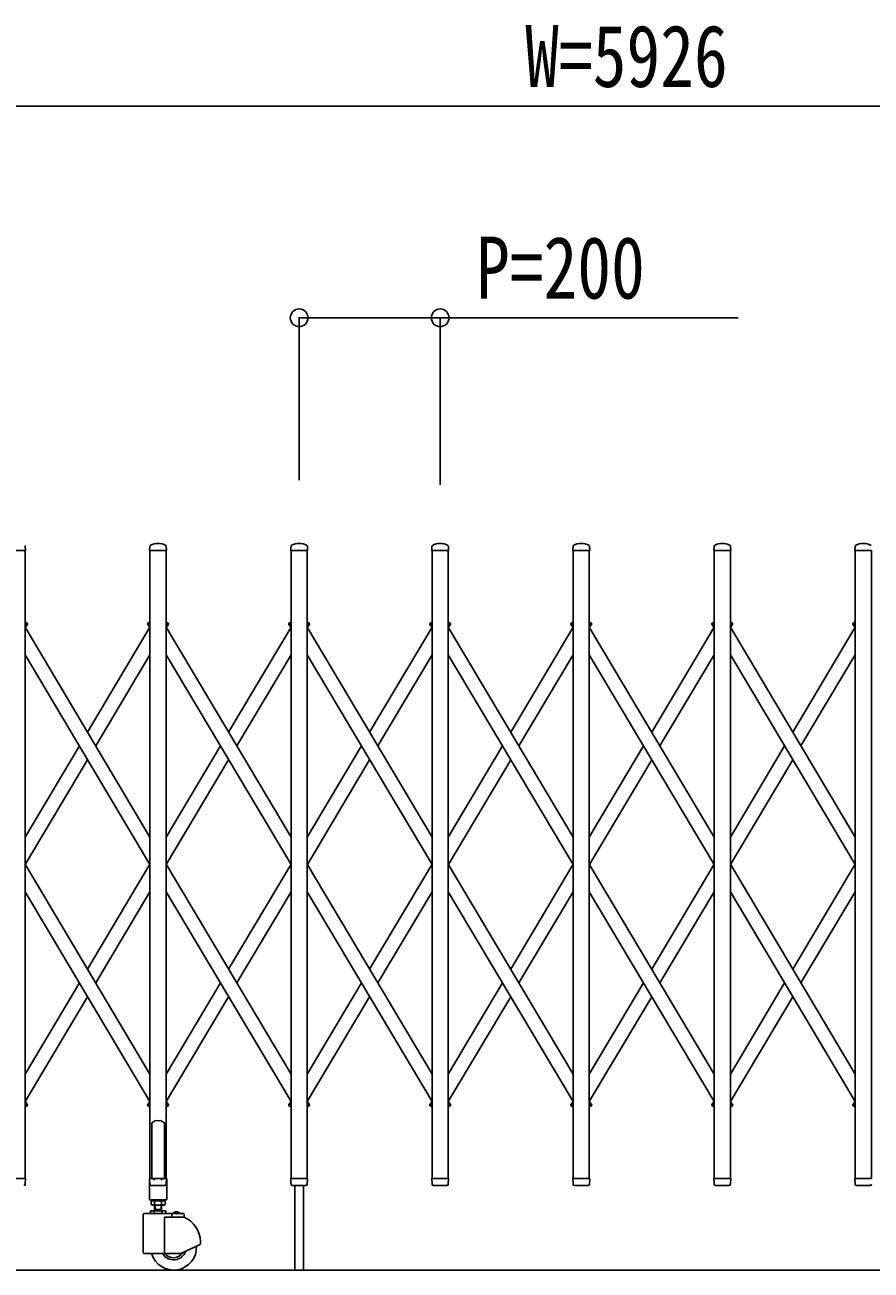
# Model space of a CAD drawing. Units: millimetres, scale not verified. Extents: x -16820 to 16820, y -11880 to 11880.
# Drawn here: x -12153 to -10953, y -7386 to -5621 of the extents above; entities that cross this region are included whole.
import ezdxf
from ezdxf.enums import TextEntityAlignment as Align

# ---------------------------------------------------------------- set-up
doc = ezdxf.new("R2010")
doc.units = ezdxf.units.MM
doc.header["$LTSCALE"] = 50
for name, color, linetype in [('0-3_YKK_13', 4, 'Continuous'), ('0-4_YKK_A1', 4, 'Continuous'), ('0-5_YKK_D', 6, 'Continuous')]:
    doc.layers.add(name, color=color, linetype=linetype)
doc.styles.add('ＭＳ ゴシック', font='')
doc.styles.get('ＭＳ ゴシック').set_extended_font_data('MS Gothic')

msp = doc.modelspace()

# ---------------------------------------------------------------- linework, layer by layer
at = {"layer": '0-3_YKK_13'}
for p, q in [((-12152.72, -6366), (-12176.12, -6366)), ((-12152.42, -6365.68), (-12152.8, -6359.55)), ((-11976.42, -6365.68), (-11976.05, -6359.55)), ((-11952.72, -6366), (-11976.12, -6366)), ((-11952.42, -6365.68), (-11952.8, -6359.55)), ((-11776.42, -6365.68), (-11776.05, -6359.55)), ((-11752.72, -6366), (-11776.12, -6366)), ((-11752.42, -6365.68), (-11752.8, -6359.55)), ((-11576.42, -6365.68), (-11576.05, -6359.55)), ((-11552.72, -6366), (-11576.12, -6366)), ((-11552.42, -6365.68), (-11552.8, -6359.55)), ((-11376.42, -6365.68), (-11376.05, -6359.55)), ((-11352.72, -6366), (-11376.12, -6366)), ((-11352.42, -6365.68), (-11352.8, -6359.55)), ((-11176.42, -6365.68), (-11176.05, -6359.55)), ((-11152.72, -6366), (-11176.12, -6366)), ((-11152.42, -6365.68), (-11152.8, -6359.55)), ((-10976.42, -6365.68), (-10976.05, -6359.55)), ((-10952.72, -6366), (-10976.12, -6366)), ((-12152.92, -6467.32), (-12150.04, -6469.04)), ((-12152.92, -6470.23), (-12150.46, -6471.7)), ((-12150.46, -6471.7), (-12149.69, -6470.41)), ((-11978.39, -6471.7), (-11979.15, -6470.41)), ((-11978.81, -6469.04), (-11975.92, -6467.32)), ((-11978.39, -6471.7), (-11975.92, -6470.23)), ((-11952.92, -6467.32), (-11950.04, -6469.04)), ((-11952.92, -6470.23), (-11950.46, -6471.7)), ((-11950.46, -6471.7), (-11949.69, -6470.41)), ((-11778.39, -6471.7), (-11779.15, -6470.41)), ((-11778.81, -6469.04), (-11775.92, -6467.32)), ((-11778.39, -6471.7), (-11775.92, -6470.23)), ((-11752.92, -6467.32), (-11750.04, -6469.04)), ((-11752.92, -6470.23), (-11750.46, -6471.7)), ((-11750.46, -6471.7), (-11749.69, -6470.41)), ((-11578.39, -6471.7), (-11579.15, -6470.41)), ((-11578.81, -6469.04), (-11575.92, -6467.32)), ((-11578.39, -6471.7), (-11575.92, -6470.23)), ((-11552.92, -6467.32), (-11550.04, -6469.04)), ((-11552.92, -6470.23), (-11550.46, -6471.7)), ((-11550.46, -6471.7), (-11549.69, -6470.41)), ((-11378.39, -6471.7), (-11379.15, -6470.41)), ((-11378.81, -6469.04), (-11375.92, -6467.32)), ((-11378.39, -6471.7), (-11375.92, -6470.23)), ((-11352.92, -6467.32), (-11350.04, -6469.04)), ((-11352.92, -6470.23), (-11350.46, -6471.7)), ((-11350.46, -6471.7), (-11349.69, -6470.41)), ((-11178.39, -6471.7), (-11179.15, -6470.41)), ((-11178.81, -6469.04), (-11175.92, -6467.32)), ((-11178.39, -6471.7), (-11175.92, -6470.23)), ((-11152.92, -6467.32), (-11150.04, -6469.04)), ((-11152.92, -6470.23), (-11150.46, -6471.7)), ((-11150.46, -6471.7), (-11149.69, -6470.41)), ((-10978.39, -6471.7), (-10979.15, -6470.41)), ((-10978.81, -6469.04), (-10975.92, -6467.32)), ((-10978.39, -6471.7), (-10975.92, -6470.23)), ((-12152.92, -7151.77), (-12150.46, -7150.3)), ((-12152.92, -7154.68), (-12150.04, -7152.96)), ((-12150.46, -7150.3), (-12149.69, -7151.59)), ((-11978.39, -7150.3), (-11979.15, -7151.59)), ((-11978.81, -7152.96), (-11975.92, -7154.68)), ((-11978.39, -7150.3), (-11975.92, -7151.77)), ((-11952.92, -7151.77), (-11950.46, -7150.3)), ((-11952.92, -7154.68), (-11950.04, -7152.96)), ((-11950.46, -7150.3), (-11949.69, -7151.59)), ((-11778.39, -7150.3), (-11779.15, -7151.59)), ((-11778.81, -7152.96), (-11775.92, -7154.68)), ((-11778.39, -7150.3), (-11775.92, -7151.77)), ((-11752.92, -7151.77), (-11750.46, -7150.3)), ((-11752.92, -7154.68), (-11750.04, -7152.96)), ((-11750.46, -7150.3), (-11749.69, -7151.59)), ((-11578.39, -7150.3), (-11579.15, -7151.59)), ((-11578.81, -7152.96), (-11575.92, -7154.68)), ((-11578.39, -7150.3), (-11575.92, -7151.77)), ((-11552.92, -7151.77), (-11550.46, -7150.3)), ((-11552.92, -7154.68), (-11550.04, -7152.96)), ((-11550.46, -7150.3), (-11549.69, -7151.59)), ((-11378.39, -7150.3), (-11379.15, -7151.59)), ((-11378.81, -7152.96), (-11375.92, -7154.68)), ((-11378.39, -7150.3), (-11375.92, -7151.77)), ((-11352.92, -7151.77), (-11350.46, -7150.3)), ((-11352.92, -7154.68), (-11350.04, -7152.96)), ((-11350.46, -7150.3), (-11349.69, -7151.59)), ((-11178.39, -7150.3), (-11179.15, -7151.59)), ((-11178.81, -7152.96), (-11175.92, -7154.68)), ((-11178.39, -7150.3), (-11175.92, -7151.77)), ((-11152.92, -7151.77), (-11150.46, -7150.3)), ((-11152.92, -7154.68), (-11150.04, -7152.96)), ((-11150.46, -7150.3), (-11149.69, -7151.59)), ((-10978.39, -7150.3), (-10979.15, -7151.59)), ((-10978.81, -7152.96), (-10975.92, -7154.68)), ((-10978.39, -7150.3), (-10975.92, -7151.77)), ((-11973.42, -7177.45), (-11973.42, -7255.9)), ((-11964.42, -7174.2), (-11968.42, -7173.77)), ((-11964.42, -7174.2), (-11960.42, -7173.77)), ((-11960.42, -7173.77), (-11959.42, -7174.67)), ((-11959.42, -7174.67), (-11957.92, -7175.9)), ((-11957.92, -7175.9), (-11956.42, -7176.91)), ((-11956.42, -7176.91), (-11955.42, -7177.45)), ((-11955.42, -7177.45), (-11955.42, -7255.9)), ((-12152.72, -7256), (-12176.12, -7256)), ((-12152.9, -7264.12), (-12152.87, -7263.71)), ((-12152.87, -7263.71), (-12152.42, -7256.32)), ((-11976.72, -7256.5), (-11976.72, -7285.9)), ((-11975.97, -7263.71), (-11976.42, -7256.32)), ((-11973.42, -7255.9), (-11976.12, -7255.9)), ((-11952.72, -7256), (-11976.12, -7256)), ((-11975.97, -7263.71), (-11975.94, -7264.12)), ((-11973.95, -7266), (-11954.89, -7266)), ((-11973.42, -7255.9), (-11968.42, -7257.9)), ((-11955.42, -7255.9), (-11960.42, -7257.9)), ((-11952.72, -7255.9), (-11955.42, -7255.9)), ((-11952.9, -7264.12), (-11952.87, -7263.71)), ((-11952.87, -7263.71), (-11952.42, -7256.32)), ((-11952.12, -7285.9), (-11952.12, -7256.5)), ((-11775.97, -7263.71), (-11776.42, -7256.32)), ((-11752.72, -7256), (-11776.12, -7256)), ((-11775.97, -7263.71), (-11775.94, -7264.12)), ((-11773.95, -7266), (-11754.89, -7266)), ((-11752.9, -7264.12), (-11752.87, -7263.71)), ((-11752.87, -7263.71), (-11752.42, -7256.32)), ((-11575.97, -7263.71), (-11576.42, -7256.32)), ((-11552.72, -7256), (-11576.12, -7256)), ((-11575.97, -7263.71), (-11575.94, -7264.12)), ((-11573.95, -7266), (-11554.89, -7266)), ((-11552.9, -7264.12), (-11552.87, -7263.71)), ((-11552.87, -7263.71), (-11552.42, -7256.32)), ((-11375.97, -7263.71), (-11376.42, -7256.32)), ((-11352.72, -7256), (-11376.12, -7256)), ((-11375.97, -7263.71), (-11375.94, -7264.12)), ((-11373.95, -7266), (-11354.89, -7266)), ((-11352.9, -7264.12), (-11352.87, -7263.71)), ((-11352.87, -7263.71), (-11352.42, -7256.32)), ((-11175.97, -7263.71), (-11176.42, -7256.32)), ((-11152.72, -7256), (-11176.12, -7256)), ((-11175.97, -7263.71), (-11175.94, -7264.12)), ((-11173.95, -7266), (-11154.89, -7266)), ((-11152.9, -7264.12), (-11152.87, -7263.71)), ((-11152.87, -7263.71), (-11152.42, -7256.32)), ((-10975.97, -7263.71), (-10976.42, -7256.32)), ((-10952.72, -7256), (-10976.12, -7256)), ((-10975.97, -7263.71), (-10975.94, -7264.12)), ((-10973.95, -7266), (-10954.89, -7266)), ((-11976.12, -7286.5), (-11952.72, -7286.5))]:
    msp.add_line(p, q, dxfattribs=at)
for points in [[(-11970.92, -7175.9), (-11972.42, -7176.91), (-11973.42, -7177.45)], [(-11968.42, -7173.77), (-11969.42, -7174.67), (-11970.92, -7175.9)]]:
    msp.add_lwpolyline(points, dxfattribs=at)
for centre, radius, start, end in [((-12153.79, -6359.61), 1, 3.5, 62.3399), ((-12152.72, -6365.7), 0.3, 270, 0), ((-12152.72, -6365.7), 0.3, 0, 3.5), ((-11976.12, -6365.7), 0.3, 176.5, 180), ((-11976.12, -6365.7), 0.3, 180, 270), ((-11975.05, -6359.61), 1, 117.6601, 176.5), ((-11964.42, -6379.89), 23.89, 62.3399, 117.6601), ((-11953.79, -6359.61), 1, 3.5, 62.3399), ((-11952.72, -6365.7), 0.3, 270, 0), ((-11952.72, -6365.7), 0.3, 0, 3.5), ((-11776.12, -6365.7), 0.3, 176.5, 180), ((-11776.12, -6365.7), 0.3, 180, 270), ((-11775.05, -6359.61), 1, 117.6601, 176.5), ((-11764.42, -6379.89), 23.89, 62.3399, 117.6601), ((-11753.79, -6359.61), 1, 3.5, 62.3399), ((-11752.72, -6365.7), 0.3, 270, 0), ((-11752.72, -6365.7), 0.3, 0, 3.5), ((-11576.12, -6365.7), 0.3, 176.5, 180), ((-11576.12, -6365.7), 0.3, 180, 270), ((-11575.05, -6359.61), 1, 117.6601, 176.5), ((-11564.42, -6379.89), 23.89, 62.3399, 117.6601), ((-11553.79, -6359.61), 1, 3.5, 62.3399), ((-11552.72, -6365.7), 0.3, 270, 0), ((-11552.72, -6365.7), 0.3, 0, 3.5), ((-11376.12, -6365.7), 0.3, 176.5, 180), ((-11376.12, -6365.7), 0.3, 180, 270), ((-11375.05, -6359.61), 1, 117.6601, 176.5), ((-11364.42, -6379.89), 23.89, 62.3399, 117.6601), ((-11353.79, -6359.61), 1, 3.5, 62.3399), ((-11352.72, -6365.7), 0.3, 270, 0), ((-11352.72, -6365.7), 0.3, 0, 3.5), ((-11176.12, -6365.7), 0.3, 176.5, 180), ((-11176.12, -6365.7), 0.3, 180, 270), ((-11175.05, -6359.61), 1, 117.6601, 176.5), ((-11164.42, -6379.89), 23.89, 62.3399, 117.6601), ((-11153.79, -6359.61), 1, 3.5, 62.3399), ((-11152.72, -6365.7), 0.3, 270, 0), ((-11152.72, -6365.7), 0.3, 0, 3.5), ((-10976.12, -6365.7), 0.3, 176.5, 180), ((-10976.12, -6365.7), 0.3, 180, 270), ((-10975.05, -6359.61), 1, 117.6601, 176.5), ((-10964.42, -6379.89), 23.89, 62.3399, 117.6601), ((-12150.55, -6469.9), 1, 329.23561, 59.23561), ((-11978.29, -6469.9), 1, 120.76439, 210.76439), ((-11950.55, -6469.9), 1, 329.23561, 59.23561), ((-11778.29, -6469.9), 1, 120.76439, 210.76439), ((-11750.55, -6469.9), 1, 329.23561, 59.23561), ((-11578.29, -6469.9), 1, 120.76439, 210.76439), ((-11550.55, -6469.9), 1, 329.23561, 59.23561), ((-11378.29, -6469.9), 1, 120.76439, 210.76439), ((-11350.55, -6469.9), 1, 329.23561, 59.23561), ((-11178.29, -6469.9), 1, 120.76439, 210.76439), ((-11150.55, -6469.9), 1, 329.23561, 59.23561), ((-10978.29, -6469.9), 1, 120.76439, 210.76439), ((-12150.55, -7152.1), 1, 300.76439, 30.76439), ((-11978.29, -7152.1), 1, 149.23561, 239.23561), ((-11950.55, -7152.1), 1, 300.76439, 30.76439), ((-11778.29, -7152.1), 1, 149.23561, 239.23561), ((-11750.55, -7152.1), 1, 300.76439, 30.76439), ((-11578.29, -7152.1), 1, 149.23561, 239.23561), ((-11550.55, -7152.1), 1, 300.76439, 30.76439), ((-11378.29, -7152.1), 1, 149.23561, 239.23561), ((-11350.55, -7152.1), 1, 300.76439, 30.76439), ((-11178.29, -7152.1), 1, 149.23561, 239.23561), ((-11150.55, -7152.1), 1, 300.76439, 30.76439), ((-10978.29, -7152.1), 1, 149.23561, 239.23561), ((-12154.89, -7264), 2, 270, 356.5), ((-12152.72, -7256.3), 0.3, 356.5, 90), ((-11976.12, -7256.5), 0.6, 90, 180), ((-11976.12, -7256.3), 0.3, 90, 183.5), ((-11973.95, -7264), 2, 183.5, 270), ((-11954.89, -7264), 2, 270, 356.5), ((-11952.72, -7256.5), 0.6, 0, 90), ((-11952.72, -7256.3), 0.3, 356.5, 90), ((-11776.12, -7256.3), 0.3, 90, 183.5), ((-11773.95, -7264), 2, 183.5, 270), ((-11754.89, -7264), 2, 270, 356.5), ((-11752.72, -7256.3), 0.3, 356.5, 90), ((-11576.12, -7256.3), 0.3, 90, 183.5), ((-11573.95, -7264), 2, 183.5, 270), ((-11554.89, -7264), 2, 270, 356.5), ((-11552.72, -7256.3), 0.3, 356.5, 90), ((-11376.12, -7256.3), 0.3, 90, 183.5), ((-11373.95, -7264), 2, 183.5, 270), ((-11354.89, -7264), 2, 270, 356.5), ((-11352.72, -7256.3), 0.3, 356.5, 90), ((-11176.12, -7256.3), 0.3, 90, 183.5), ((-11173.95, -7264), 2, 183.5, 270), ((-11154.89, -7264), 2, 270, 356.5), ((-11152.72, -7256.3), 0.3, 356.5, 90), ((-10976.12, -7256.3), 0.3, 90, 183.5), ((-10973.95, -7264), 2, 183.5, 270), ((-10954.89, -7264), 2, 270, 356.5), ((-11976.12, -7285.9), 0.6, 180, 270), ((-11952.72, -7285.9), 0.6, 270, 0)]:
    msp.add_arc(centre, radius, start, end, dxfattribs=at)
at = {"layer": '0-4_YKK_A1'}
for p, q in [((-12152.92, -6470.23), (-12150.71, -6471.54)), ((-12152.92, -6470.23), (-12150.71, -6471.54)), ((-12152.92, -6475.25), (-12150.71, -6471.54)), ((-12152.92, -6474.79), (-11975.92, -6772.13)), ((-12064.42, -6623.46), (-11975.92, -6474.79)), ((-11978.13, -6471.54), (-11975.92, -6470.23)), ((-11978.13, -6471.54), (-11975.92, -6475.25)), ((-11952.92, -6470.23), (-11950.71, -6471.54)), ((-11952.92, -6470.23), (-11950.71, -6471.54)), ((-11952.92, -6475.25), (-11950.71, -6471.54)), ((-11952.92, -6474.79), (-11775.92, -6772.13)), ((-11864.42, -6623.46), (-11775.92, -6474.79)), ((-11778.13, -6471.54), (-11775.92, -6470.23)), ((-11778.13, -6471.54), (-11775.92, -6475.25)), ((-11752.92, -6470.23), (-11750.71, -6471.54)), ((-11752.92, -6470.23), (-11750.71, -6471.54)), ((-11752.92, -6475.25), (-11750.71, -6471.54)), ((-11752.92, -6474.79), (-11575.92, -6772.13)), ((-11664.42, -6623.46), (-11575.92, -6474.79)), ((-11578.13, -6471.54), (-11575.92, -6470.23)), ((-11578.13, -6471.54), (-11575.92, -6475.25)), ((-11552.92, -6470.23), (-11550.71, -6471.54)), ((-11552.92, -6470.23), (-11550.71, -6471.54)), ((-11552.92, -6475.25), (-11550.71, -6471.54)), ((-11552.92, -6474.79), (-11375.92, -6772.13)), ((-11464.42, -6623.46), (-11375.92, -6474.79)), ((-11378.13, -6471.54), (-11375.92, -6470.23)), ((-11378.13, -6471.54), (-11375.92, -6475.25)), ((-11352.92, -6470.23), (-11350.71, -6471.54)), ((-11352.92, -6470.23), (-11350.71, -6471.54)), ((-11352.92, -6475.25), (-11350.71, -6471.54)), ((-11352.92, -6474.79), (-11175.92, -6772.13)), ((-11264.42, -6623.46), (-11175.92, -6474.79)), ((-11178.13, -6471.54), (-11175.92, -6470.23)), ((-11178.13, -6471.54), (-11175.92, -6475.25)), ((-11152.92, -6470.23), (-11150.71, -6471.54)), ((-11152.92, -6470.23), (-11150.71, -6471.54)), ((-11152.92, -6475.25), (-11150.71, -6471.54)), ((-11152.92, -6474.79), (-10975.92, -6772.13)), ((-11064.42, -6623.46), (-10975.92, -6474.79)), ((-10978.13, -6471.54), (-10975.92, -6470.23)), ((-10978.13, -6471.54), (-10975.92, -6475.25)), ((-12152.92, -6513.89), (-11975.92, -6811.23)), ((-12052.78, -6643.01), (-11975.92, -6513.89)), ((-11952.92, -6513.89), (-11775.92, -6811.23)), ((-11852.78, -6643.01), (-11775.92, -6513.89)), ((-11752.92, -6513.89), (-11575.92, -6811.23)), ((-11652.78, -6643.01), (-11575.92, -6513.89)), ((-11552.92, -6513.89), (-11375.92, -6811.23)), ((-11452.78, -6643.01), (-11375.92, -6513.89)), ((-11352.92, -6513.89), (-11175.92, -6811.23)), ((-11252.78, -6643.01), (-11175.92, -6513.89)), ((-11152.92, -6513.89), (-10975.92, -6811.23)), ((-11052.78, -6643.01), (-10975.92, -6513.89)), ((-12152.92, -6772.13), (-12076.06, -6643.01)), ((-11952.92, -6772.13), (-11876.06, -6643.01)), ((-11752.92, -6772.13), (-11676.06, -6643.01)), ((-11552.92, -6772.13), (-11476.06, -6643.01)), ((-11352.92, -6772.13), (-11276.06, -6643.01)), ((-11152.92, -6772.13), (-11076.06, -6643.01)), ((-12152.78, -6811), (-12064.42, -6662.56)), ((-11952.78, -6811), (-11864.42, -6662.56)), ((-11752.78, -6811), (-11664.42, -6662.56)), ((-11552.78, -6811), (-11464.42, -6662.56)), ((-11352.78, -6811), (-11264.42, -6662.56)), ((-11152.78, -6811), (-11064.42, -6662.56)), ((-12152.92, -6810.77), (-11975.92, -7108.11)), ((-12064.42, -6959.44), (-11975.92, -6810.77)), ((-11952.92, -6810.77), (-11775.92, -7108.11)), ((-11864.42, -6959.44), (-11775.92, -6810.77)), ((-11752.92, -6810.77), (-11575.92, -7108.11)), ((-11664.42, -6959.44), (-11575.92, -6810.77)), ((-11552.92, -6810.77), (-11375.92, -7108.11)), ((-11464.42, -6959.44), (-11375.92, -6810.77)), ((-11352.92, -6810.77), (-11175.92, -7108.11)), ((-11264.42, -6959.44), (-11175.92, -6810.77)), ((-11152.92, -6810.77), (-10975.92, -7108.11)), ((-11064.42, -6959.44), (-10975.92, -6810.77)), ((-12152.92, -6849.87), (-11975.92, -7147.21)), ((-12052.78, -6978.99), (-11975.92, -6849.87)), ((-11952.92, -6849.87), (-11775.92, -7147.21)), ((-11852.78, -6978.99), (-11775.92, -6849.87)), ((-11752.92, -6849.87), (-11575.92, -7147.21)), ((-11652.78, -6978.99), (-11575.92, -6849.87)), ((-11552.92, -6849.87), (-11375.92, -7147.21)), ((-11452.78, -6978.99), (-11375.92, -6849.87)), ((-11352.92, -6849.87), (-11175.92, -7147.21)), ((-11252.78, -6978.99), (-11175.92, -6849.87)), ((-11152.92, -6849.87), (-10975.92, -7147.21)), ((-11052.78, -6978.99), (-10975.92, -6849.87)), ((-12152.92, -7108.11), (-12076.06, -6978.99)), ((-11952.92, -7108.11), (-11876.06, -6978.99)), ((-11752.92, -7108.11), (-11676.06, -6978.99)), ((-11552.92, -7108.11), (-11476.06, -6978.99)), ((-11352.92, -7108.11), (-11276.06, -6978.99)), ((-11152.92, -7108.11), (-11076.06, -6978.99)), ((-12152.92, -7147.21), (-12064.42, -6998.54)), ((-11952.92, -7147.21), (-11864.42, -6998.54)), ((-11752.92, -7147.21), (-11664.42, -6998.54)), ((-11552.92, -7147.21), (-11464.42, -6998.54)), ((-11352.92, -7147.21), (-11264.42, -6998.54)), ((-11152.92, -7147.21), (-11064.42, -6998.54)), ((-12152.92, -7146.75), (-12150.71, -7150.45)), ((-11978.13, -7150.45), (-11975.92, -7146.75)), ((-11952.92, -7146.75), (-11950.71, -7150.45)), ((-11778.13, -7150.45), (-11775.92, -7146.75)), ((-11752.92, -7146.75), (-11750.71, -7150.45)), ((-11578.13, -7150.45), (-11575.92, -7146.75)), ((-11552.92, -7146.75), (-11550.71, -7150.45)), ((-11378.13, -7150.45), (-11375.92, -7146.75)), ((-11352.92, -7146.75), (-11350.71, -7150.45)), ((-11178.13, -7150.45), (-11175.92, -7146.75)), ((-11152.92, -7146.75), (-11150.71, -7150.45)), ((-10978.13, -7150.45), (-10975.92, -7146.75)), ((-12152.92, -7151.77), (-12150.71, -7150.45)), ((-12152.92, -7151.77), (-12150.71, -7150.45)), ((-11978.13, -7150.45), (-11975.92, -7151.77)), ((-11952.92, -7151.77), (-11950.71, -7150.45)), ((-11952.92, -7151.77), (-11950.71, -7150.45)), ((-11778.13, -7150.45), (-11775.92, -7151.77)), ((-11752.92, -7151.77), (-11750.71, -7150.45)), ((-11752.92, -7151.77), (-11750.71, -7150.45)), ((-11578.13, -7150.45), (-11575.92, -7151.77)), ((-11552.92, -7151.77), (-11550.71, -7150.45)), ((-11552.92, -7151.77), (-11550.71, -7150.45)), ((-11378.13, -7150.45), (-11375.92, -7151.77)), ((-11352.92, -7151.77), (-11350.71, -7150.45)), ((-11352.92, -7151.77), (-11350.71, -7150.45)), ((-11178.13, -7150.45), (-11175.92, -7151.77)), ((-11152.92, -7151.77), (-11150.71, -7150.45)), ((-11152.92, -7151.77), (-11150.71, -7150.45)), ((-10978.13, -7150.45), (-10975.92, -7151.77)), ((-11770.42, -7266), (-11770.42, -7386)), ((-11758.42, -7266), (-11758.42, -7386)), ((-11973.02, -7286), (-11973.02, -7287.8)), ((-11969.33, -7293.04), (-11969.33, -7288.56)), ((-11959.51, -7293.04), (-11959.51, -7288.56)), ((-11985.42, -7307), (-11985.42, -7361.5)), ((-11984.42, -7306), (-11928.42, -7306)), ((-11975.39, -7306), (-11975.39, -7302)), ((-11974.24, -7293.04), (-11972.92, -7293.8)), ((-11955.92, -7293.8), (-11972.92, -7293.8)), ((-11969.91, -7306), (-11969.91, -7302)), ((-11969.42, -7293.8), (-11969.42, -7302)), ((-11969.42, -7300), (-11959.42, -7300)), ((-11968.61, -7300), (-11969.42, -7301.4)), ((-11968.61, -7293.8), (-11968.61, -7300)), ((-11960.23, -7293.8), (-11960.23, -7300)), ((-11960.23, -7300), (-11959.42, -7301.4)), ((-11959.42, -7302), (-11959.42, -7293.8)), ((-11958.94, -7306), (-11958.94, -7302)), ((-11954.61, -7293.04), (-11955.92, -7293.8)), ((-11944.81, -7307), (-11944.81, -7311)), ((-11933.72, -7305.49), (-11943.12, -7305.49)), ((-11943.12, -7306), (-11943.12, -7305.49)), ((-11933.72, -7306), (-11943.12, -7306)), ((-11933.72, -7306), (-11933.72, -7305.49)), ((-11927.42, -7307), (-11927.42, -7311)), ((-11955.48, -7311), (-11955.48, -7362.5)), ((-11955.41, -7311), (-11927.42, -7311)), ((-11932.42, -7362.5), (-11905, -7349.71)), ((-11904.42, -7345.91), (-11904.42, -7348.81)), ((-11932.42, -7362.5), (-11984.42, -7362.5)), ((-14965.59, -7386), (-7324.92, -7386))]:
    msp.add_line(p, q, dxfattribs=at)
for points in [[(-12175.92, -6366), (-12152.92, -6366), (-12152.92, -7256), (-12175.92, -7256)], [(-11975.92, -6366), (-11952.92, -6366), (-11952.92, -7256), (-11975.92, -7256)], [(-11775.92, -6366), (-11752.92, -6366), (-11752.92, -7256), (-11775.92, -7256)], [(-11575.92, -6366), (-11552.92, -6366), (-11552.92, -7256), (-11575.92, -7256)], [(-11375.92, -6366), (-11352.92, -6366), (-11352.92, -7256), (-11375.92, -7256)], [(-11175.92, -6366), (-11152.92, -6366), (-11152.92, -7256), (-11175.92, -7256)], [(-10975.92, -6366), (-10952.92, -6366), (-10952.92, -7256), (-10975.92, -7256)]]:
    msp.add_lwpolyline(points, close=True, dxfattribs=at)
for points in [[(-11974.24, -7293.04), (-11974.24, -7288.56), (-11972.92, -7287.8)], [(-11973.02, -7287.8), (-11955.82, -7287.8), (-11955.82, -7286)], [(-11954.61, -7293.04), (-11954.61, -7288.56), (-11955.92, -7287.8), (-11972.92, -7287.8)], [(-11953.45, -7306), (-11953.45, -7302), (-11975.39, -7302)], [(-11940.52, -7303.84), (-11939.57, -7305.79), (-11938.42, -7306.4)], [(-11936.32, -7303.84), (-11937.27, -7305.79), (-11938.42, -7306.4)]]:
    msp.add_lwpolyline(points, dxfattribs=at)
for centre, radius, start, end in [((-11971.78, -7292.14), 4.34, 55.61575, 124.38425), ((-11964.42, -7304.04), 16.24, 72.41205, 107.58795), ((-11957.06, -7292.14), 4.34, 55.61575, 124.38425), ((-11984.42, -7307), 1, 90, 180), ((-11971.78, -7289.45), 4.34, 235.61575, 304.38425), ((-11964.42, -7277.56), 16.24, 252.41205, 287.58795), ((-11957.06, -7289.45), 4.34, 235.61575, 304.38425), ((-11945.81, -7307), 1, 0, 90), ((-11938.42, -7310.05), 6.55, 44.12696, 135.87304), ((-11928.42, -7307), 1, 0, 90), ((-11942.42, -7345.91), 38, 0, 66.75044), ((-11942.42, -7353.5), 32.5, 196.07665, 2.6035), ((-11942.42, -7353.5), 18, 210, 341.53259), ((-11905.42, -7348.81), 1, 295, 0), ((-11984.42, -7361.5), 1, 180, 270), ((-11942.42, -7353.5), 15, 216.8699, 329.35772)]:
    msp.add_arc(centre, radius, start, end, dxfattribs=at)
at = {"layer": '0-5_YKK_D'}
for p, q in [((-8356.92, -5736), (-14082.92, -5736)), ((-11764.42, -6266), (-11764.42, -6035)), ((-11564.42, -6272.61), (-11564.42, -6035))]:
    msp.add_line(p, q, dxfattribs=at)
msp.add_lwpolyline([(-11764.42, -6036), (-11564.42, -6036), (-11141.62, -6036)], dxfattribs=at)
for centre in [(-11764.42, -6036), (-11564.42, -6036)]:
    msp.add_circle(centre, 12.5, dxfattribs=at)

# ---------------------------------------------------------------- texts
at = {"layer": '0-5_YKK_D', "style": 'ＭＳ ゴシック', "width": 0.8}
for s, p in [('W=5926', (-11443.92, -5735.2)), ('P=200', (-11513.62, -6035.2))]:
    msp.add_text(s, height=87.98, dxfattribs=at).set_placement(p, align=Align.BOTTOM_LEFT)

doc.saveas('drawing.dxf')
